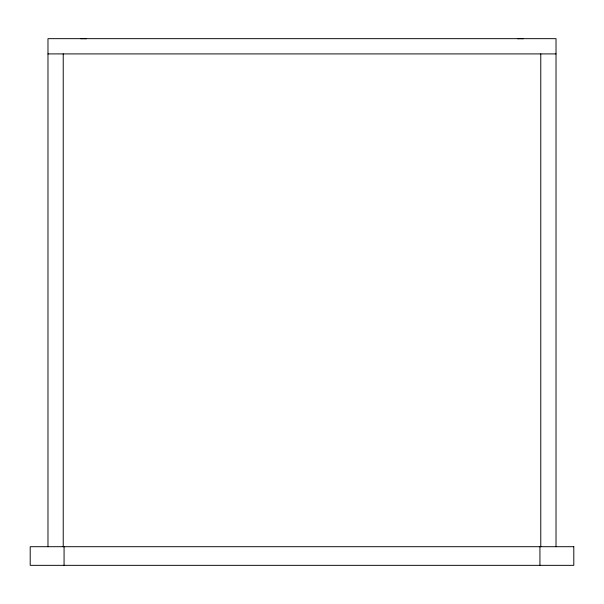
<?xml version="1.0" encoding="UTF-8"?>
<svg xmlns="http://www.w3.org/2000/svg" width="604" height="604" viewBox="0 0 604 604"><rect width="100%" height="100%" fill="white"/><g stroke="black" fill="none" stroke-linecap="round" stroke-linejoin="round"><path stroke-width="0.91" d="M47.98 53.907L556.02 53.907M556.02 546.703L556.02 38.664L47.98 38.664L47.98 546.703M540.776 53.907L540.776 546.703M539.931 546.703L539.931 565.336M64.069 546.703L64.069 565.336M63.224 53.907L63.224 546.703M80.898 38.769A33.869 33.869 0 0 1 86.191 38.769M517.809 38.769A33.869 33.869 0 0 1 523.102 38.769M573.8 546.703L30.2 546.703L30.2 565.336L573.8 565.336L573.8 546.703"/></g></svg>
